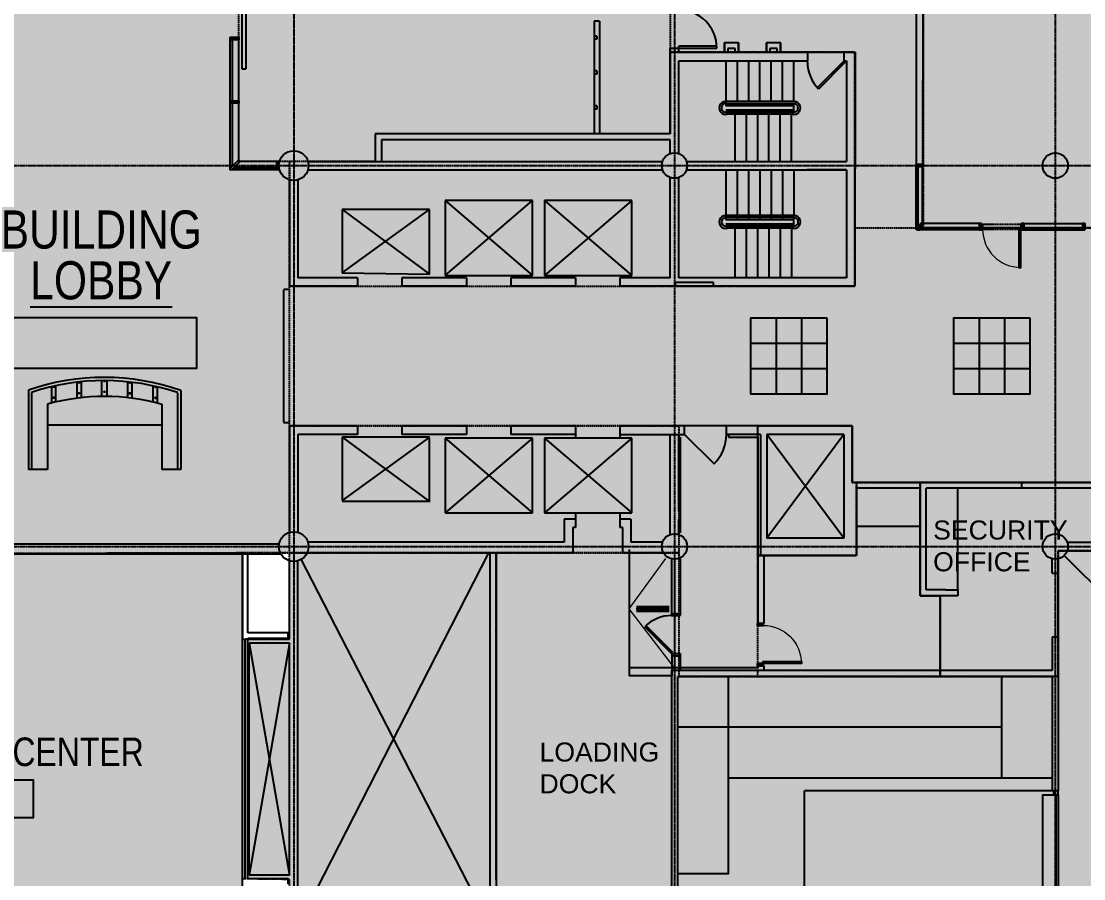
# Model space of a CAD drawing. Header units: inches. Extents: x 0 to 3574, y 0 to 3009.
# Drawn here: x 1993 to 2997, y 1061 to 1872 of the extents above; entities that cross this region are included whole.
import ezdxf
from ezdxf.enums import TextEntityAlignment as Align

# ---------------------------------------------------------------- set-up
doc = ezdxf.new("R2010")
doc.units = ezdxf.units.IN
doc.header["$MEASUREMENT"] = 0
for name, pattern in [('CENTER2', [1.125, 0.75, -0.125, 0.125, -0.125]), ('HIDDEN', [0.375, 0.25, -0.125]), ('HIDDEN2', [0.1875, 0.125, -0.0625])]:
    doc.linetypes.add(name, pattern=pattern)
for name, color, linetype in [('2 VERTICAL PENETRATION', 6, 'HIDDEN'), ('2 VERTICAL PENETRATION area', 253, 'HIDDEN'), ('3 SUITE TENANT area', 151, 'HIDDEN'), ('3 SUITE TENANT DARK', 4, 'HIDDEN'), ('3 SUITE TENANT DARK area', 150, 'HIDDEN'), ('4 COMMON BUILDING', 2, 'HIDDEN'), ('6 COMMON BLDG', 50, 'HIDDEN'), ('A-ANNO-DIMS', 9, 'Continuous'), ('A-Anno-Note', 110, 'Continuous'), ('A-Area-Spce-Iden', 110, 'Continuous'), ('A-Area-Spce-Sqft', 81, 'Continuous'), ('A-DOOR', 113, 'Continuous'), ('A-FLOR-CASE', 10, 'Continuous'), ('A-FLOR-EVTR', 141, 'Continuous'), ('A-Flor-Otln', 32, 'Continuous'), ('A-FLOR-OVHD', 33, 'HIDDEN2'), ('A-FLOR-STRS', 71, 'Continuous'), ('A-GLAZ', 113, 'Continuous'), ('A-GLAZ-SILL', 44, 'Continuous'), ('A-WALL', 130, 'Continuous'), ('A-Wall-Abov', 112, 'HIDDEN2'), ('AecObjExplode_Layout1_Vport_20B0A', 7, 'Continuous'), ('P-Flor-Fixt', 42, 'Continuous'), ('S-COLS', 122, 'Continuous'), ('S-Grid', 34, 'CENTER2')]:
    doc.layers.add(name, color=color, linetype=linetype)
doc.styles.add("96 (1 8    1'-0 )", font='WORKING.shx', dxfattribs={"width": 0.833333, "height": 9})
doc.styles.get("Standard").update_dxf_attribs({"font": 'arial.ttf'})
doc.dimstyles.new("96 (1 8    1'-0 )", dxfattribs={"dimtxt": 9, "dimasz": 9, "dimexe": 4.5, "dimexo": 4.5, "dimgap": 4.5, "dimtad": 1, "dimdec": 3, "dimzin": 15, "dimdsep": 46, "dimlunit": 4, "dimtxsty": "96 (1 8    1'-0 )", "dimblk": '_Oblique_0.5', "dimcen": 0.09, "dimclrd": 256, "dimclre": 256, "dimclrt": 256, "dimazin": 3, "dimtfac": 1, "dimtdec": 3, "dimtmove": 1, "dimatfit": 1, "dimldrblk": 'TerminatorOpen_0.5', "dimfxl": 1, "dimtzin": 15, "dimlwd": 0, "dimlwe": 0, "dimarcsym": 0})

# ---------------------------------------------------------------- blocks, each defined once
blk = doc.blocks.new('ADO102')
for p, q in [((0.451, 0.999), (0.451, 0)), ((0.5, 0), (0.5, 1)), ((0.5, 0), (0.451, 0))]:
    blk.add_line(p, q)
blk.add_arc((0.5, 0), 1, 90, 180)
at = {"width": 0.75, "flags": 9}
blk.add_attdef('DETAIL', (0.696, 0.776), '', height=0.0938, rotation=270, dxfattribs=at)
blk = doc.blocks.new('FLOR-ROOM-TAG')
at = {"layer": 'A-Area-Spce-Iden'}
blk.add_lwpolyline([(-0.2344, -0.0918), (0.2344, -0.0918), (0.2344, -0.2168), (-0.2344, -0.2168)], close=True, dxfattribs=at)
at = {"width": 0.8}
for tag, p in [('AARMLBL1', (0, 0.125)), ('AARMLBL2', (0, 0))]:
    blk.add_attdef(tag, text='', height=0.0938, dxfattribs=at).set_placement(p, align=Align.MIDDLE_CENTER)
at = {"layer": 'A-Area-Spce-Iden', "width": 0.8}
blk.add_attdef('AARMNUM', text='', height=0.0938, dxfattribs=at).set_placement((0, -0.1543), align=Align.MIDDLE_CENTER)
at = {"layer": 'A-Area-Spce-Sqft', "width": 0.8}
blk.add_attdef('AARMAREA', text='', height=0.0938, dxfattribs=at).set_placement((0, -0.3086), align=Align.MIDDLE_CENTER)
blk = doc.blocks.new('*U26')
at = {"layer": 'A-DOOR', "extrusion": (0, 0, -1), "flags": 128}
for points in [[(-7.3, -31.3), (-3, -31.3), (-3, -27.3), (-7.3, -27.3)], [(-5.3, -31.3), (-5.3, -138.5), (-7.3, -138.5), (-7.3, -31.3)], [(-7.3, -142.5), (-3, -142.5), (-3, -138.5), (-7.3, -138.5)]]:
    blk.add_lwpolyline(points, close=True, dxfattribs=at)
blk.add_lwpolyline([(-5.3, -31.3), (7.2, -31.3), (7.2, -138.5), (-5.3, -138.5)], dxfattribs=at)
blk = doc.blocks.new('*U53')
at = {"layer": 'A-DOOR', "extrusion": (0, 0, -1), "flags": 128}
for points in [[(-7.3, -31.3), (-3, -31.3), (-3, -27.3), (-7.3, -27.3)], [(-5.3, -31.3), (-5.3, -138.5), (-7.3, -138.5), (-7.3, -31.3)], [(-7.3, -142.5), (-3, -142.5), (-3, -138.5), (-7.3, -138.5)]]:
    blk.add_lwpolyline(points, close=True, dxfattribs=at)
blk.add_lwpolyline([(-5.3, -31.3), (7.2, -31.3), (7.2, -138.5), (-5.3, -138.5)], dxfattribs=at)
blk = doc.blocks.new('*U28')
at = {"layer": 'A-DOOR', "extrusion": (0, 0, -1), "flags": 128}
blk.add_lwpolyline([(18, 18), (16.2, 18), (16.2, -18), (18, -18)], close=True, dxfattribs=at)
at = {"layer": 'A-DOOR', "lineweight": 0, "extrusion": (0, 0, -1)}
blk.add_arc((18, 18), 36, 180, 270, dxfattribs=at)
blk = doc.blocks.new('DR1')
at = {"layer": 'A-GLAZ', "lineweight": 30, "extrusion": (0, 0, -1), "flags": 128}
for points in [[(-2, 5.6), (0, 5.6), (0, 0), (-2, 0)], [(-40, 5.6), (-38, 5.6), (-38, 0), (-40, 0)]]:
    blk.add_lwpolyline(points, close=True, dxfattribs=at)
at = {"layer": 'A-DOOR'}
blk.add_blockref('*U28', (20, -18), dxfattribs=at)
blk = doc.blocks.new('_Oblique_0.5')
at = {"lineweight": -2}
for p, q in [((0, 0), (-1, 0)), ((0.5, 0.25), (-0.5, -0.25))]:
    blk.add_line(p, q, dxfattribs=at)
blk = doc.blocks.new('TerminatorOpen_0.5')
at = {"lineweight": -2}
for q in [(-1, 0.25), (-1, 0), (-1, -0.25)]:
    blk.add_line((0, 0), q, dxfattribs=at)
blk = doc.blocks.new('AecObjExplode_Layout1_Vport_20B0A')
at = {"layer": 'A-WALL', "color": 130, "linetype": 'Continuous', "lineweight": -3}
for p, q in [((2114.8, 747.6), (2114.8, 1097.2)), ((2119.8, 1097.2), (2114.8, 1097.2)), ((2119.8, 1022.3), (2119.8, 1097.2)), ((2157.9, 1022.3), (2119.8, 1022.3)), ((2119.8, 790.1), (2119.8, 1017.3)), ((2119.8, 1017.3), (2157.9, 1017.3)), ((2157.9, 1017.3), (2157.9, 1022.3)), ((2157.9, 790.1), (2119.8, 790.1)), ((2157.9, 785.1), (2157.9, 790.1))]:
    blk.add_line(p, q, dxfattribs=at)

msp = doc.modelspace()

# ---------------------------------------------------------------- hatches: boundary and pattern name
at = {"layer": '2 VERTICAL PENETRATION area', "transparency": 33554495}
h = msp.add_hatch(color=256, dxfattribs=at)
h.dxf.hatch_style = 1
h.paths.add_polyline_path([(2441.6, 1369.2), (2441.6, 1010.9), (2246.3, 1010.9), (2246.3, 1060.6), (2201.8, 1061.2), (2201.8, 1287.8), (2246.3, 1287.8), (2246.3, 1369.2)])
h.paths.add_polyline_path([(2253.1, 723.2), (2441.6, 723.2), (2441.6, 650.6), (2246.3, 650.6), (2246.3, 722), (2176.3, 722), (2176.3, 841.7), (2254.3, 841.7)])
h.paths.add_polyline_path([(2614.3, 1489.2), (2614.3, 1369.2), (2561.1, 1369.2), (2246.3, 1369.2), (2246.3, 1489.2)])
h.paths.add_polyline_path([(2780.8, 1842.3), (2700.4, 1842.3), (2606.3, 1842.3), (2606.3, 1765.2), (2327.3, 1765.2), (2327.3, 1739.2), (2246.3, 1739.2), (2246.3, 1621.2), (2780.8, 1621.2)])
h.paths.add_polyline_path([(2778.3, 1489.2), (2778.3, 1435.8), (2782.5, 1435.8), (2782.5, 1366.6), (2689.2, 1366.6), (2689.2, 1489.2)])
h.paths.add_polyline_path([(3249.7, 1435.6), (3249.7, 1435.8), (3133, 1435.8), (3133, 1371.2), (3369.3, 1371.2), (3369.3, 1435.8)])
h.paths.add_polyline_path([(3309.3, 1674.5), (3210.2, 1674.5), (3134.5, 1674.6), (3134.5, 1739.2), (3369.3, 1739.2), (3369.3, 1674.5)])
h.paths.add_polyline_path([(2974.9, 651), (2974.9, 761.8), (2670.3, 761.8), (2670.3, 723.2), (2653.8, 723.2), (2653.8, 650.6)])
h.paths.add_polyline_path([(2156.9, 298.2), (2130.2, 262.3), (1527.3, 262.3), (1527.3, 298.2)])
h.paths.add_polyline_path([(408.8, 836.8), (519.3, 836.8), (519.3, 788.4), (693.4, 788.4), (694.4, 646.8), (408.8, 646.8)])
h.paths.add_polyline_path([(519.3, 932.7), (519.3, 937.7), (694.4, 937.7), (694.4, 1020.8), (502.2, 1020.8), (501.7, 932.7)])
h.paths.add_polyline_path([(1950.8, 2658.2), (1950.8, 2694.7), (1951.1, 2798.2), (1951.1, 2830.6), (1951.1, 2856.4), (1885.9, 2856.4), (1885.9, 2627.2), (1950.8, 2627.2)])
h.paths.add_polyline_path([(2189.8, 2694.7), (2189.8, 2627.2), (2255.5, 2627.2), (2255.5, 2854.2), (2188.8, 2854.2), (2188.8, 2694.7)])
h.paths.add_polyline_path([(1689.5, 2379.7), (1689.5, 2199.3), (1772, 2199.3), (1772, 2090.2), (1525.9, 2090.2), (1525.9, 2379.7)])
at = {"layer": '3 SUITE TENANT area', "transparency": 33554495}
h = msp.add_hatch(color=256, dxfattribs=at)
h.dxf.hatch_style = 1
h.paths.add_polyline_path([(2509.3, 2275.6), (2509.3, 1911.6), (2606.3, 1911.6), (2606.3, 1765.2), (2327.3, 1765.2), (2327.3, 1739.2), (2198.3, 1739.2), (2198.3, 2275.6)])
h = msp.add_hatch(color=256, dxfattribs=at)
h.dxf.hatch_style = 1
h.paths.add_polyline_path([(3369.3, 2275.6), (3369.3, 1739.2), (3134.5, 1739.2), (3134.5, 1676.3), (2845.7, 1676.3), (2845.7, 2207.9), (2853.2, 2207.9), (2853.2, 2275.6)])
at = {"layer": '3 SUITE TENANT DARK area', "transparency": 33554495}
h = msp.add_hatch(color=256, dxfattribs=at)
h.dxf.hatch_style = 1
h.paths.add_polyline_path([(1508.4, 1372.1), (1508.4, 1296.4), (1528.2, 1296.4), (1528.2, 773.5), (1652.9, 773.5), (1652.9, 735.2), (2112.5, 735.2), (2112.6, 778.8), (2176.3, 778.7), (2176.1, 1018.7), (2201.8, 1018.8), (2201.8, 1369.1), (1889.4, 1368.3), (1889.3, 1371.9), (1508.4, 1372.1)])
at = {"layer": '6 COMMON BLDG', "transparency": 33554495}
h = msp.add_hatch(color=256, dxfattribs=at)
h.dxf.hatch_style = 1
h.paths.add_polyline_path([(408.2, 1719.6), (408.2, 1387.4), (422.1, 1373.8), (462.1, 1373.8), (462.3, 1371.4), (1889.3, 1371.9), (1889.3, 1739.2), (1543.5, 1739.2), (1543.8, 1737.4), (1516.3, 1737.3), (422.7, 1734.6), (408.2, 1720.3)])
h.paths.add_polyline_path([(2189.8, 2694.7), (1950.8, 2694.7), (1950.8, 2627.2), (1942.3, 2627.2), (1942.3, 1739.2), (1889.4, 1739.2), (1889.4, 1368.3), (2246.3, 1369.2), (2246.3, 1739.2), (2198.3, 1739.2), (2198.3, 2627.2), (2189.8, 2627.2)])
h.paths.add_polyline_path([(3133, 1435.8), (3133, 1371.2), (2972.9, 1371.2), (2972.9, 1252.4), (2861.3, 1252.4), (2861.3, 1328.6), (2842.5, 1328.6), (2842.5, 1435.8)])
h.paths.add_polyline_path([(3210.2, 1674.5), (3210.2, 1435.8), (2778.3, 1435.8), (2778.3, 1489.2), (2246.3, 1489.2), (2246.3, 1621.2), (2780.8, 1621.2), (2780.8, 1676.3), (3134.5, 1676.3), (3134.5, 1674.6)])
h.paths.add_polyline_path([(3369.3, 1371.2), (3369.3, 1007.7), (3366.4, 1007.7), (3366.4, 721.2), (3328.9, 721.2), (3328.9, 654.4), (2974.9, 654.4), (2974.9, 761.8), (2670.3, 761.8), (2670.3, 723.2), (2653.8, 723.2), (2653.8, 650.6), (2441.6, 650.6), (2441.6, 1010.9), (2441.6, 1018.9), (2441.6, 1060.6), (2441.6, 1194), (2441.6, 1295.8), (2441.6, 1369.2), (2614.3, 1369.2), (2614.3, 1252.4), (2972.9, 1252.4), (2972.9, 1371.2)])
h.paths.add_polyline_path([(2614.3, 1489.2), (2614.3, 1252.4), (2689.2, 1252.4), (2689.2, 1489.2)])
h = msp.add_hatch(color=256, dxfattribs=at)
h.dxf.hatch_style = 1
h.paths.add_polyline_path([(2606.3, 1941.6), (2606.3, 1842.3), (2780.8, 1842.3), (2780.8, 1676.3), (2844.8, 1676.3), (2845.6, 1941.6)])
h = msp.add_hatch(color=256, dxfattribs=at)
h.dxf.hatch_style = 1
h.paths.add_polyline_path([(2842.5, 1435.8), (2842.5, 1328.6), (2861.3, 1328.6), (2861.3, 1252.4), (2689.2, 1252.4), (2689.2, 1366.6), (2782.5, 1366.6), (2782.5, 1435.8)])

# ---------------------------------------------------------------- linework, layer by layer
at = {"layer": '2 VERTICAL PENETRATION'}
for points in [[(2780.8, 1842.3), (2700.4, 1842.3), (2606.3, 1842.3), (2606.3, 1765.2), (2327.3, 1765.2), (2327.3, 1739.2), (2246.3, 1739.2), (2246.3, 1621.2), (2780.8, 1621.2)], [(2614.3, 1489.2), (2614.3, 1369.2), (2561.1, 1369.2), (2246.3, 1369.2), (2246.3, 1489.2)], [(2778.3, 1489.2), (2778.3, 1435.8), (2782.5, 1435.8), (2782.5, 1366.6), (2689.2, 1366.6), (2689.2, 1489.2)], [(2441.6, 1369.2), (2441.6, 1010.9), (2246.3, 1010.9), (2246.3, 1060.6), (2201.8, 1061.2), (2201.8, 1287.8), (2246.3, 1287.8), (2246.3, 1369.2)]]:
    msp.add_lwpolyline(points, close=True, dxfattribs=at)
at = {"layer": '3 SUITE TENANT DARK'}
for points in [[(2509.3, 2275.6), (2509.3, 1911.6), (2606.3, 1911.6), (2606.3, 1765.2), (2327.3, 1765.2), (2327.3, 1739.2), (2198.3, 1739.2), (2198.3, 2275.6)], [(3369.3, 2275.6), (3369.3, 1739.2), (3134.5, 1739.2), (3134.5, 1676.3), (2845.7, 1676.3), (2845.7, 2207.9), (2853.2, 2207.9), (2853.2, 2275.6)], [(1508.4, 1372.1), (1508.4, 1296.4), (1528.2, 1296.4), (1528.2, 773.5), (1652.9, 773.5), (1652.9, 735.2), (2112.5, 735.2), (2112.6, 778.8), (2176.3, 778.7), (2176.1, 1018.7), (2201.8, 1018.8), (2201.8, 1369.1), (1889.4, 1368.3), (1889.3, 1371.9), (1508.4, 1372.1)], [(2201.8, 1287.8), (2246.3, 1287.8), (2246.3, 1369.2), (2201.8, 1369.1), (2201.8, 1287.8)]]:
    msp.add_lwpolyline(points, close=True, dxfattribs=at)
at = {"layer": '4 COMMON BUILDING'}
for points in [[(2189.8, 2694.7), (1950.8, 2694.7), (1950.8, 2627.2), (1942.3, 2627.2), (1942.3, 1739.2), (1889.4, 1739.2), (1889.4, 1368.3), (2246.3, 1369.2), (2246.3, 1739.2), (2198.3, 1739.2), (2198.3, 2627.2), (2198.3, 2627.2), (2189.8, 2627.2)], [(2606.3, 1941.6), (2606.3, 1842.3), (2780.8, 1842.3), (2780.8, 1676.3), (2844.8, 1676.3), (2845.6, 1941.6), (2606.3, 1941.6)], [(3210.2, 1674.5), (3210.2, 1435.8), (2778.3, 1435.8), (2778.3, 1489.2), (2246.3, 1489.2), (2246.3, 1621.2), (2780.8, 1621.2), (2780.8, 1676.3), (3134.5, 1676.3), (3134.5, 1674.6)], [(2614.3, 1489.2), (2614.3, 1252.4), (2689.2, 1252.4), (2689.2, 1489.2)], [(2842.5, 1435.8), (2842.5, 1328.6), (2861.3, 1328.6), (2861.3, 1252.4), (2689.2, 1252.4), (2689.2, 1366.6), (2782.5, 1366.6), (2782.5, 1435.8)], [(3133, 1435.8), (3133, 1371.2), (2972.9, 1371.2), (2972.9, 1252.4), (2861.3, 1252.4), (2861.3, 1328.6), (2842.5, 1328.6), (2842.5, 1435.8)]]:
    msp.add_lwpolyline(points, close=True, dxfattribs=at)
msp.add_lwpolyline([(2441.6, 1060.6), (2441.6, 1194), (2441.6, 1194), (2441.6, 1295.8), (2441.6, 1369.2), (2614.3, 1369.2), (2614.3, 1252.4), (2972.9, 1252.4), (2972.9, 1371.2), (3369.3, 1371.2), (3369.3, 1007.7)], dxfattribs=at)
at = {"layer": 'A-Area-Spce-Sqft'}
msp.add_lwpolyline([(2972.6, 1350), (2972.6, 1290)], dxfattribs=at)
at = {"layer": 'A-DOOR'}
for p, q in [((2201.1, 1886.1), (2201.1, 1826.7)), ((2205.1, 1886.1), (2205.1, 1826.7)), ((2770.8, 1834.3), (2745.3, 1808.8)), ((2770.8, 1834.3), (2745.3, 1808.8)), ((2746.6, 1807.6), (2772, 1833.1)), ((2746.6, 1807.6), (2772, 1833.1)), ((2201.1, 1826.7), (2205.1, 1826.7)), ((2619.8, 1481.2), (2647.7, 1453.2)), ((2582.1, 1299.4), (2607.6, 1274)), ((2608.8, 1275.2), (2583.3, 1300.7)), ((2607.6, 1274), (2608.8, 1275.2))]:
    msp.add_line(p, q, dxfattribs=at)
at = {"layer": 'A-DOOR', "flags": 128}
msp.add_lwpolyline([(2937.6, 1675), (2935.8, 1675), (2935.8, 1639), (2937.6, 1639)], close=True, dxfattribs=at)
at = {"layer": 'A-DOOR'}
for centre, radius, start, end in [((2772, 1833.1), 36, 180, 225), ((2772, 1833.1), 36, 180, 225), ((2619.8, 1481.2), 39.5, 315, 0), ((2607.6, 1274), 36, 90, 135)]:
    msp.add_arc(centre, radius, start, end, dxfattribs=at)
at = {"layer": 'A-DOOR', "lineweight": 0}
msp.add_arc((2937.6, 1675), 36, 180, 270, dxfattribs=at)
at = {"layer": 'A-FLOR-CASE'}
for p, q in [((2025.5, 1511.8), (2025.5, 1527.2)), ((2045.5, 1515.4), (2045.5, 1530.5)), ((2049.5, 1515.8), (2049.5, 1530.9)), ((2069, 1517), (2069, 1532)), ((2074, 1517), (2074, 1532)), ((2093.5, 1515.7), (2093.5, 1530.8)), ((2097.5, 1515.3), (2097.5, 1530.1)), ((2117.5, 1511.6), (2117.5, 1527)), ((1999.5, 1523.1), (1999.5, 1448)), ((2002.5, 1520.9), (2002.5, 1448)), ((2021.5, 1510.8), (2021.5, 1526.3)), ((2121.5, 1510.6), (2121.5, 1526)), ((2140.5, 1520.6), (2140.5, 1448)), ((2143.5, 1522.8), (2143.5, 1448)), ((2017.5, 1509.8), (2017.5, 1448)), ((2125.5, 1509.6), (2125.5, 1448)), ((2125.5, 1490), (2017.5, 1490)), ((2017.5, 1448), (1999.5, 1448)), ((2143.5, 1448), (2125.5, 1448)), ((2842.5, 1394.2), (2782.5, 1394.2))]:
    msp.add_line(p, q, dxfattribs=at)
at = {"layer": 'A-FLOR-CASE', "flags": 128}
msp.add_lwpolyline([(2866.9, 1334.2), (2878.1, 1334.2), (2878.1, 1430.2)], dxfattribs=at)
at = {"layer": 'A-FLOR-CASE'}
for centre in [(2047.5, 1530.2), (2071.5, 1531.5), (2095.5, 1530.1), (2023.5, 1526.3), (2047.5, 1520.1), (2071.5, 1521.5), (2095.5, 1520), (2119.5, 1526), (2023.5, 1515.9), (2119.5, 1515.7)]:
    msp.add_circle(centre, 0.499, dxfattribs=at)
for radius, start, end in [(220.7, 70.8476, 108.9251), (217.7, 71.4082, 108.3622), (202.7, 74.4297, 105.3276)]:
    msp.add_arc((2071.1, 1314.3), radius, start, end, dxfattribs=at)
at = {"layer": 'A-FLOR-EVTR'}
for p, q in [((2476.1, 1702.1), (2393.6, 1702.1)), ((2393.6, 1702.1), (2476.1, 1631.3)), ((2393.6, 1631.2), (2476.1, 1702.1)), ((2393.6, 1702.1), (2393.6, 1631.2)), ((2476.1, 1631.3), (2476.1, 1702.1)), ((2569.9, 1702.1), (2487.4, 1702.1)), ((2487.4, 1702.1), (2569.9, 1631.3)), ((2569.9, 1702.1), (2487.4, 1631.2)), ((2487.4, 1702.1), (2487.4, 1631.2)), ((2569.9, 1631.3), (2569.9, 1702.1)), ((2378.6, 1693.6), (2296.1, 1693.6)), ((2296.1, 1693.6), (2378.6, 1632.7)), ((2296.1, 1633.8), (2378.6, 1693.6)), ((2296.1, 1693.6), (2296.1, 1633.8)), ((2378.6, 1632.7), (2378.6, 1693.6)), ((2296.1, 1633.8), (2378.6, 1632.7)), ((2393.6, 1631.2), (2476.1, 1631.3)), ((2487.4, 1631.2), (2569.9, 1631.3)), ((2378.6, 1478.5), (2296.1, 1478.5)), ((2378.6, 1478.5), (2296.1, 1418.7)), ((2296.1, 1478.5), (2378.6, 1417.6)), ((2296.1, 1478.5), (2296.1, 1418.7)), ((2378.6, 1417.1), (2378.6, 1477.9)), ((2393.6, 1477.7), (2393.6, 1406.9)), ((2476.1, 1477.7), (2393.6, 1406.9)), ((2393.6, 1477.7), (2476.1, 1407)), ((2476.1, 1477.7), (2393.6, 1477.7)), ((2476.1, 1407), (2476.1, 1477.7)), ((2487.4, 1477.7), (2487.4, 1406.9)), ((2569.9, 1477.7), (2487.4, 1406.9)), ((2487.4, 1477.7), (2569.9, 1407)), ((2569.9, 1477.7), (2487.4, 1477.7)), ((2569.9, 1407), (2569.9, 1477.7)), ((2378.6, 1417.6), (2296.1, 1417.6)), ((2393.6, 1406.9), (2476.1, 1407)), ((2487.4, 1406.9), (2569.9, 1407))]:
    msp.add_line(p, q, dxfattribs=at)
at = {"layer": 'A-Flor-Otln'}
for p, q in [((2706.3, 1591.2), (2706.3, 1519.2)), ((2730.3, 1591.2), (2730.3, 1519.2)), ((2898.3, 1591.2), (2898.3, 1519.2)), ((2922.3, 1591.2), (2922.3, 1519.2)), ((2754.3, 1567.2), (2682.3, 1567.2)), ((2946.3, 1567.2), (2874.3, 1567.2)), ((2754.3, 1543.2), (2682.3, 1543.2)), ((2946.3, 1543.2), (2874.3, 1543.2)), ((2567.5, 1372.4), (2567.5, 1260.6)), ((3148.2, 1197.3), (2978.8, 1366.7)), ((2610.3, 1361.2), (2610.3, 1260.6))]:
    msp.add_line(p, q, dxfattribs=at)
at = {"layer": 'A-Flor-Otln', "lineweight": 0}
for p, q in [((2567.5, 1316.2), (2602.1, 1363.9)), ((2610.3, 1260.6), (2567.5, 1316.2))]:
    msp.add_line(p, q, dxfattribs=at)
at = {"layer": 'A-Flor-Otln', "flags": 128}
for points in [[(2754.3, 1591.2), (2754.3, 1519.2), (2682.3, 1519.2), (2682.3, 1591.2)], [(2946.3, 1591.2), (2946.3, 1519.2), (2874.3, 1519.2), (2874.3, 1591.2)]]:
    msp.add_lwpolyline(points, close=True, dxfattribs=at)
at = {"layer": 'A-FLOR-OVHD', "flags": 128}
msp.add_lwpolyline([(2245.2, 1618.1), (2240.7, 1618.1), (2240.7, 1492.3), (2245.2, 1492.3)], dxfattribs=at)
at = {"layer": 'A-FLOR-STRS'}
for p, q in [((2658.7, 1834.3), (2658.7, 1791.7)), ((2669.4, 1834.3), (2669.4, 1795.7)), ((2680.1, 1834.3), (2680.1, 1795.7)), ((2690.8, 1834.3), (2690.8, 1795.7)), ((2701.5, 1834.3), (2701.5, 1795.7)), ((2712.2, 1834.3), (2712.2, 1795.7)), ((2722.9, 1834.3), (2722.9, 1795.7)), ((2723.1, 1795.7), (2658.7, 1795.7)), ((2723.1, 1793.7), (2658.7, 1793.7)), ((2723.1, 1791.7), (2658.7, 1791.7)), ((2669.4, 1793.7), (2669.4, 1791.7)), ((2680.1, 1793.7), (2680.1, 1791.7)), ((2690.8, 1793.7), (2690.8, 1791.7)), ((2701.5, 1793.7), (2701.5, 1791.7)), ((2712.2, 1793.7), (2712.2, 1791.7)), ((2723.1, 1785.7), (2723.1, 1793.7)), ((2723.1, 1787.7), (2658.7, 1787.7)), ((2723.1, 1785.7), (2658.7, 1785.7)), ((2723.1, 1783.7), (2658.7, 1783.7)), ((2667.2, 1787.7), (2667.2, 1785.7)), ((2667.2, 1783.7), (2667.2, 1739.2)), ((2677.9, 1787.7), (2677.9, 1785.7)), ((2677.9, 1783.7), (2677.9, 1739.2)), ((2688.6, 1787.7), (2688.6, 1785.7)), ((2688.6, 1783.7), (2688.6, 1739.2)), ((2699.3, 1787.7), (2699.3, 1785.7)), ((2699.3, 1783.7), (2699.3, 1739.2)), ((2710, 1787.7), (2710, 1785.7)), ((2710, 1783.7), (2710, 1739.2)), ((2720.7, 1787.7), (2720.7, 1785.7)), ((2720.7, 1783.7), (2720.7, 1739.2)), ((2658.8, 1731.2), (2658.8, 1684)), ((2669.5, 1731.2), (2669.5, 1688)), ((2680.2, 1731.2), (2680.2, 1688)), ((2690.9, 1731.2), (2690.9, 1688)), ((2701.6, 1731.2), (2701.6, 1688)), ((2712.3, 1731.2), (2712.3, 1688)), ((2723, 1731.2), (2723, 1688)), ((2723.2, 1688), (2658.8, 1688)), ((2723.2, 1686), (2658.8, 1686)), ((2723.2, 1684), (2658.8, 1684)), ((2723.2, 1680), (2658.8, 1680)), ((2723.2, 1678), (2658.8, 1678)), ((2667.3, 1680), (2667.3, 1678)), ((2669.5, 1686), (2669.5, 1684)), ((2678, 1680), (2678, 1678)), ((2680.2, 1686), (2680.2, 1684)), ((2688.7, 1680), (2688.7, 1678)), ((2690.9, 1686), (2690.9, 1684)), ((2699.4, 1680), (2699.4, 1678)), ((2701.6, 1686), (2701.6, 1684)), ((2710.1, 1680), (2710.1, 1678)), ((2712.3, 1686), (2712.3, 1684)), ((2720.8, 1680), (2720.8, 1678)), ((2723.2, 1678), (2723.2, 1686)), ((2723.2, 1676), (2658.8, 1676)), ((2667.3, 1676), (2667.3, 1629.2)), ((2678, 1676), (2678, 1629.2)), ((2688.7, 1676), (2688.7, 1629.2)), ((2699.4, 1676), (2699.4, 1629.2)), ((2710.1, 1676), (2710.1, 1629.2)), ((2720.8, 1676), (2720.8, 1629.2)), ((2919.3, 1252.4), (2919.3, 1156.4)), ((2660.9, 1204.4), (2613.3, 1204.4)), ((2919.3, 1204.4), (2660.9, 1204.4)), ((2967.3, 1156.4), (2661.3, 1156.4)), ((2733.3, 1018.2), (2733.3, 1144.4)), ((2967.3, 1144.4), (2733.3, 1144.4))]:
    msp.add_line(p, q, dxfattribs=at)
at = {"layer": 'A-FLOR-STRS', "flags": 128}
msp.add_lwpolyline([(2613.3, 1066.2), (2661.3, 1066.2), (2661.3, 1252.4)], dxfattribs=at)
at = {"layer": 'A-FLOR-STRS'}
for centre, radius, start, end in [((2658.7, 1789.7), 6.18, 76.0519, 283.9481), ((2658.7, 1789.7), 4.09, 78.0299, 281.9701), ((2723.1, 1789.7), 6.18, 256.0519, 103.9481), ((2723.1, 1789.7), 4.09, 258.0299, 101.9701), ((2658.8, 1682), 6.18, 76.0519, 283.9481), ((2723.2, 1682), 6.18, 256.0519, 103.9481), ((2658.8, 1682), 4.09, 78.0299, 281.9701), ((2723.2, 1682), 4.09, 258.0299, 101.9701)]:
    msp.add_arc(centre, radius, start, end, dxfattribs=at)
at = {"layer": 'A-GLAZ'}
for p, q in [((2198.3, 1856.2), (2190.3, 1856.2)), ((2190.3, 1731.2), (2190.3, 1856.1)), ((2198.3, 1854.2), (2190.3, 1854.2)), ((2192.3, 1796.2), (2192.3, 1856.1)), ((2198.3, 1739.2), (2198.3, 1856.1)), ((2198.3, 1796.2), (2190.3, 1796.2)), ((2198.3, 1794.2), (2190.3, 1794.2)), ((2192.3, 1734.6), (2192.3, 1794.2)), ((2190.3, 1732.6), (2198.3, 1740.6)), ((2191.7, 1731.2), (2199.7, 1739.2)), ((2236.3, 1739.2), (2198.3, 1739.2)), ((2234.3, 1731.2), (2234.3, 1739.2)), ((2236.3, 1731.2), (2236.3, 1739.2)), ((2236.3, 1731.2), (2190.3, 1731.2)), ((2234.3, 1733.2), (2193.7, 1733.2)), ((2236.4, 1736.2), (2236.3, 1736.2)), ((2236.4, 1734.2), (2236.3, 1734.2)), ((2839.6, 1675.3), (2839.6, 1734.2)), ((2840.6, 1676.3), (2840.6, 1734.2)), ((2898.6, 1675.3), (2839.6, 1675.3)), ((2898.6, 1676.3), (2840.6, 1676.3)), ((2940.6, 1676.3), (2996.2, 1676.3)), ((2940.6, 1675.3), (2996.2, 1675.3))]:
    msp.add_line(p, q, dxfattribs=at)
for points in [[(2198.3, 1854.2), (2190.3, 1854.2), (2190.3, 1856.2), (2198.3, 1856.2)], [(2198.3, 1794.2), (2190.3, 1794.2), (2190.3, 1796.2), (2198.3, 1796.2)], [(2191.7, 1731.2), (2190.3, 1731.2), (2190.3, 1732.6), (2198.3, 1740.6), (2198.3, 1739.2), (2199.7, 1739.2)]]:
    msp.add_lwpolyline(points, close=True, dxfattribs=at)
at = {"layer": 'A-GLAZ', "lineweight": 30, "flags": 128}
for points in [[(2838.8, 1734.2), (2844.8, 1734.2), (2844.8, 1736.2), (2838.8, 1736.2)], [(2844.8, 1681.8), (2840.6, 1677.8), (2840.6, 1677.3), (2839.6, 1677.3), (2839.6, 1678.2), (2838.8, 1678.2), (2838.8, 1676.2), (2839.6, 1676.2), (2839.6, 1677), (2840.6, 1677), (2840.6, 1676.3), (2841.2, 1676.3), (2841.2, 1675.3), (2840.3, 1675.3), (2840.3, 1674.5), (2842.3, 1674.5), (2842.3, 1675.3), (2841.4, 1675.3), (2841.4, 1676.3), (2841.9, 1676.3), (2846.4, 1680.5), (2844.8, 1680.5)], [(2900.6, 1680.5), (2898.6, 1680.5), (2898.6, 1674.5), (2900.6, 1674.5)], [(2940.6, 1680.5), (2938.6, 1680.5), (2938.6, 1674.5), (2940.6, 1674.5)], [(2998.2, 1674.5), (2998.2, 1680.5), (2996.2, 1680.5), (2996.2, 1674.5)]]:
    msp.add_lwpolyline(points, close=True, dxfattribs=at)
at = {"layer": 'A-GLAZ-SILL'}
for p, q in [((2838.8, 1674.5), (2838.8, 1734.2)), ((2844.8, 1680.5), (2844.8, 1734.8)), ((2899.6, 1680.5), (2844.8, 1680.5)), ((2900.6, 1680), (2901.6, 1680)), ((2901.6, 1680), (2901.6, 1675)), ((2937.6, 1680), (2937.6, 1675)), ((2938.6, 1680), (2937.6, 1680)), ((2940.6, 1680.5), (2996.2, 1680.5)), ((2898.6, 1674.5), (2838.8, 1674.5)), ((2900.6, 1675), (2901.6, 1675)), ((2938.6, 1675), (2937.6, 1675)), ((2940.6, 1674.5), (2996.2, 1674.5))]:
    msp.add_line(p, q, dxfattribs=at)
at = {"layer": 'A-WALL'}
for p, q in [((2838.8, 1919.1), (2838.8, 1736.2)), ((2845.1, 1923.8), (2845.1, 1736.2)), ((2539.3, 1871.6), (2534.3, 1871.6)), ((2534.3, 1871.6), (2534.3, 1765.2)), ((2539.3, 1871.6), (2539.3, 1765.2)), ((2536.8, 1857.6), (2534.3, 1857.6)), ((2536.8, 1854.6), (2534.3, 1854.6)), ((2536.8, 1857.6), (2536.8, 1854.6)), ((2606.3, 1765.2), (2606.3, 1846.3)), ((2606.3, 1846.3), (2614.3, 1846.3)), ((2614.3, 1842.3), (2614.3, 1846.3)), ((2614.3, 1842.3), (2682.5, 1842.3)), ((2686.5, 1842.3), (2732.3, 1842.3)), ((2736.3, 1842.3), (2732.3, 1842.3)), ((2736.3, 1842.3), (2736.4, 1842.3)), ((2736.4, 1834.3), (2736.4, 1842.3)), ((2770.8, 1834.3), (2770.8, 1842.3)), ((2770.8, 1842.3), (2781, 1842.3)), ((2781, 1842.3), (2780.8, 1621.2)), ((2614.3, 1834.3), (2736.4, 1834.3)), ((2614.3, 1746.5), (2614.3, 1834.3)), ((2772, 1833.1), (2770.8, 1834.3)), ((2770.8, 1834.3), (2772.8, 1834.3)), ((2772.8, 1834.3), (2772.8, 1739.2)), ((2536.8, 1824.6), (2534.3, 1824.6)), ((2536.8, 1821.6), (2534.3, 1821.6)), ((2536.8, 1824.6), (2536.8, 1821.6)), ((2536.8, 1791.6), (2534.3, 1791.6)), ((2536.8, 1788.6), (2534.3, 1788.6)), ((2536.8, 1791.6), (2536.8, 1788.6)), ((2606.3, 1765.2), (2327.3, 1765.2)), ((2606.3, 1759.5), (2333.3, 1759.5)), ((2606.3, 1746.5), (2606.3, 1759.5)), ((2263.7, 1739.2), (2599, 1739.2)), ((2621.6, 1739.2), (2772.8, 1739.2)), ((2263.7, 1731.2), (2599, 1731.2)), ((2621.6, 1731.2), (2772.8, 1731.2)), ((2772.5, 1731.2), (2735.5, 1731.2)), ((2772.8, 1731.2), (2772.8, 1629.2)), ((2845.1, 1736.2), (2838.8, 1736.2)), ((2246.3, 1721.8), (2246.3, 1621.2)), ((2254.3, 1721.8), (2254.3, 1629.2)), ((2606.3, 1629.2), (2606.3, 1723.9)), ((2614.3, 1629.2), (2614.3, 1723.9)), ((2310.6, 1629.2), (2254.3, 1629.2)), ((2310.6, 1629.2), (2310.6, 1621.2)), ((2413.6, 1629.2), (2352.6, 1629.2)), ((2352.6, 1629.2), (2352.6, 1621.2)), ((2413.6, 1629.2), (2413.6, 1621.2)), ((2516.6, 1629.2), (2455.6, 1629.2)), ((2455.6, 1629.2), (2455.6, 1621.2)), ((2516.6, 1629.2), (2516.6, 1621.2)), ((2606.3, 1629.2), (2558.6, 1629.2)), ((2558.6, 1629.2), (2558.6, 1621.2)), ((2772.8, 1629.2), (2614.3, 1629.2)), ((2310.6, 1621.2), (2246.3, 1621.2)), ((2413.6, 1621.2), (2352.6, 1621.2)), ((2516.6, 1621.2), (2455.6, 1621.2)), ((2780.8, 1621.2), (2558.6, 1621.2)), ((2647.3, 1624.7), (2611.3, 1624.7)), ((2611.3, 1621.2), (2611.3, 1624.7)), ((2647.3, 1621.2), (2647.3, 1624.7)), ((2246.3, 1489.2), (2246.3, 1388.6)), ((2310.6, 1489.2), (2246.3, 1489.2)), ((2310.6, 1489.2), (2262.3, 1489.2)), ((2310.6, 1489.2), (2310.6, 1481.2)), ((2413.6, 1489.2), (2352.6, 1489.2)), ((2413.6, 1489.2), (2352.6, 1489.2)), ((2352.6, 1489.2), (2352.6, 1481.2)), ((2413.6, 1489.2), (2413.6, 1481.2)), ((2516.6, 1489.2), (2455.6, 1489.2)), ((2516.6, 1489.2), (2455.6, 1489.2)), ((2455.6, 1489.2), (2455.6, 1481.2)), ((2516.6, 1489.2), (2516.6, 1477.7)), ((2619.8, 1489.2), (2558.6, 1489.2)), ((2598.3, 1489.2), (2558.6, 1489.2)), ((2558.6, 1489.2), (2558.6, 1477.7)), ((2619.8, 1481.2), (2619.8, 1489.2)), ((2778.3, 1489.2), (2659.3, 1489.2)), ((2659.3, 1481.2), (2659.3, 1489.2)), ((2778.3, 1489.2), (2778.3, 1435.8)), ((2254.3, 1481.2), (2254.3, 1388.6)), ((2310.6, 1481.2), (2254.3, 1481.2)), ((2413.6, 1481.2), (2352.6, 1481.2)), ((2516.6, 1481.2), (2455.6, 1481.2)), ((2558.6, 1481.2), (2619.8, 1481.2)), ((2606.3, 1386.5), (2606.3, 1481.2)), ((2614.3, 1408.8), (2614.3, 1481.2)), ((2691.6, 1481.2), (2659.3, 1481.2)), ((2661.2, 1481.2), (2661.2, 1478.7)), ((2661.2, 1478.7), (2689.2, 1478.7)), ((2691.6, 1481.2), (2691.6, 1366.6)), ((2770.3, 1481.2), (2697.6, 1383)), ((2770.3, 1383), (2697.6, 1481.2)), ((2697.6, 1481.2), (2697.6, 1383)), ((2770.3, 1481.2), (2697.6, 1481.2)), ((2770.3, 1481.2), (2770.3, 1383)), ((2842.5, 1430.2), (2782.5, 1430.2)), ((2782.5, 1430.2), (2782.5, 1366.6)), ((2842.5, 1328.6), (2842.5, 1430.2)), ((3038.2, 1430.2), (2848.1, 1430.2)), ((2848.1, 1334.2), (2848.1, 1430.2)), ((3210.2, 1435.8), (2938.6, 1435.8)), ((2516.7, 1406.9), (2516.7, 1393.1)), ((2558.7, 1406.9), (2558.7, 1393.1)), ((2516.7, 1401.1), (2506.1, 1401.1)), ((2506.1, 1401.1), (2506.1, 1379.2)), ((2569.1, 1401.1), (2558.7, 1401.1)), ((2569.1, 1401.1), (2569.1, 1379.2)), ((2614.3, 1386.5), (2614.3, 1400.8)), ((2514.1, 1393.1), (2514.1, 1369.2)), ((2516.7, 1393.1), (2514.1, 1393.1)), ((2561.1, 1393.1), (2558.7, 1393.1)), ((2561.1, 1393.1), (2561.1, 1369.2)), ((1903.9, 1377.7), (2236.8, 1377.7)), ((2506.1, 1379.2), (2263.7, 1379.2)), ((2599, 1379.2), (2569.1, 1379.2)), ((2770.3, 1383), (2697.6, 1383)), ((3133, 1379), (2981.7, 1379)), ((1902.4, 1368.2), (2238.2, 1368.2)), ((2259.1, 1026.3), (2434.6, 1369.2)), ((2435.6, 1369.2), (2263, 1369.2)), ((2435.6, 1369.2), (2435.6, 1018.9)), ((2441.6, 1369.2), (2441.6, 1018.9)), ((2514.1, 1369.2), (2441.6, 1369.2)), ((2599.9, 1369.2), (2561.1, 1369.2)), ((2782.5, 1366.6), (2691.6, 1366.6)), ((2694.7, 1366.6), (2694.7, 1302.6)), ((3319, 1371.2), (2981.6, 1371.2)), ((2246.3, 1287.8), (2246.3, 1361.8)), ((2254.3, 1028.6), (2254.3, 1361.8)), ((2434.9, 1018.9), (2257.3, 1363.1)), ((2607.6, 1363.2), (2607.6, 1310)), ((2615.6, 1363.6), (2615.6, 1310)), ((2967.3, 1350), (2967.3, 1363.6)), ((2967.3, 1350), (2972.9, 1350)), ((2861.3, 1328.6), (2842.5, 1328.6)), ((2866.9, 1334.2), (2848.1, 1334.2)), ((2878.1, 1328.6), (2861.3, 1328.6)), ((2878.1, 1334.2), (2878.1, 1328.6)), ((2607.6, 1312), (2611.6, 1312)), ((2607.6, 1310), (2615.6, 1310)), ((2607.6, 1310), (2611.6, 1310)), ((2611.6, 1312), (2615.6, 1312)), ((2694.7, 1302.6), (2689.2, 1302.6)), ((2204.3, 1060.6), (2204.3, 1287.8)), ((2246.3, 1287.8), (2204.3, 1287.8)), ((2967.3, 1290), (2972.9, 1290)), ((2967.3, 1290), (2967.3, 1258.1)), ((2208.3, 1064.6), (2208.3, 1283.8)), ((2246.3, 1283.8), (2208.3, 1064.6)), ((2208.3, 1283.8), (2246.3, 1064.6)), ((2246.3, 1283.8), (2208.3, 1283.8)), ((2246.3, 1064.6), (2246.3, 1283.8)), ((2607.7, 1274), (2615.7, 1274)), ((2607.7, 1274), (2611.7, 1274)), ((2607.7, 1274), (2607.7, 1258.1)), ((2607.7, 1272), (2611.7, 1272)), ((2611.7, 1272), (2615.7, 1272)), ((2615.7, 1274), (2615.7, 1258.1)), ((2967.3, 1272.4), (2967.3, 1258.1)), ((2567.5, 1260.6), (2567.5, 1252.9)), ((2607.7, 1028.9), (2607.7, 1258.1)), ((2967.3, 1258.1), (2607.7, 1258.1)), ((2613.3, 1258.1), (2607.7, 1258.1)), ((2607.7, 1258.1), (2607.7, 1252.9)), ((2967.3, 1258.1), (2672.2, 1258.1)), ((2689.2, 1262.6), (2694.7, 1262.6)), ((2689.2, 1262.6), (2689.2, 1260.6)), ((2694.7, 1262.6), (2694.7, 1258.1)), ((2607.7, 1252.9), (2567.5, 1252.9)), ((2967.3, 1252.4), (2613.3, 1252.4)), ((2613.3, 1028.9), (2613.3, 1252.4)), ((2967.3, 1252.4), (2613.3, 1252.4)), ((2613.3, 1028.9), (2613.3, 1252.4)), ((2967.3, 1252.4), (2967.3, 1144.4)), ((2967.3, 1252.4), (2967.3, 1144.4)), ((2246.3, 1064.6), (2208.3, 1064.6))]:
    msp.add_line(p, q, dxfattribs=at)
for points in [[(2327.3, 1765.2), (2327.3, 1739.2)], [(2333.3, 1759.5), (2333.3, 1739.2)], [(2959, 1739.2), (2958.3, 1739.2)]]:
    msp.add_lwpolyline(points, dxfattribs=at)
at = {"layer": 'A-WALL', "flags": 128}
for points in [[(2615.6, 1478.7), (2615.6, 1388.3)], [(2689.2, 1478.7), (2689.2, 1302.6)], [(2938.6, 1430.2), (2938.6, 1435.8), (2781.9, 1435.8)], [(2972.9, 1350), (2972.9, 1363.5)], [(2972.9, 1350), (2972.9, 1363.5)], [(2972.9, 1290), (2972.9, 1144.4), (2967.3, 1144.4)], [(2972.9, 1290), (2972.9, 1144.4), (2967.3, 1144.4)], [(2689.2, 1260.6), (2567.5, 1260.6)]]:
    msp.add_lwpolyline(points, dxfattribs=at)
at = {"layer": 'A-Wall-Abov'}
for p, q in [((2901.6, 1680), (2937.6, 1680)), ((2901.6, 1675), (2937.6, 1675))]:
    msp.add_line(p, q, dxfattribs=at)
at = {"layer": 'P-Flor-Fixt'}
for p, q in [((2657.2, 1851.3), (2657.7, 1851.3)), ((2657.2, 1851.3), (2657.2, 1842.3)), ((2657.7, 1851.3), (2657.7, 1842.3)), ((2670.8, 1851.3), (2657.7, 1851.3)), ((2670.8, 1851.3), (2671.2, 1851.3)), ((2670.8, 1842.3), (2670.8, 1851.3)), ((2671.2, 1842.3), (2671.2, 1851.3)), ((2696.9, 1851.3), (2696.9, 1842.3)), ((2696.9, 1851.3), (2697.4, 1851.3)), ((2710.5, 1851.3), (2697.4, 1851.3)), ((2697.4, 1851.3), (2697.4, 1842.3)), ((2710.5, 1842.3), (2710.5, 1851.3)), ((2710.5, 1851.3), (2710.9, 1851.3)), ((2710.9, 1842.3), (2710.9, 1851.3)), ((2660.7, 1846), (2660.7, 1842.3)), ((2667.7, 1846), (2660.7, 1846)), ((2667.7, 1842.3), (2667.7, 1846)), ((2686.5, 1842.3), (2682.5, 1842.3)), ((2707.4, 1846), (2700.4, 1846)), ((2700.4, 1846), (2700.4, 1842.3)), ((2707.4, 1842.3), (2707.4, 1846))]:
    msp.add_line(p, q, dxfattribs=at)
at = {"layer": 'S-COLS'}
for centre, radius in [((2250.3, 1735.2), 14), ((2610.3, 1735.2), 12), ((2970.3, 1735.2), 12), ((2250.3, 1375.2), 14), ((2610.3, 1375.2), 12), ((2970.3, 1375.2), 12)]:
    msp.add_circle(centre, radius, dxfattribs=at)
at = {"layer": 'S-Grid'}
for p, q in [((2250.3, 3009), (2250.3, 83.4)), ((2610.3, 3009.2), (2610.3, 83.5)), ((2970.3, 3009.3), (2970.3, 83.7)), ((36, 1735.2), (3537.9, 1735.2)), ((36, 1375.3), (3537.9, 1375.3))]:
    msp.add_line(p, q, dxfattribs=at)

# ---------------------------------------------------------------- block references
at = {"layer": 'A-Area-Spce-Iden'}
for p, xscale, yscale, zscale, values in [((2068.3, 1626.8), 384, 384, 384, {'AARMLBL1': 'BUILDING', 'AARMLBL2': '%%ULOBBY'}), ((1936.6, 1181.2), 288, 288, 288, {'AARMLBL2': 'CONFERENCE CENTER', 'AARMNUM': '111'})]:
    msp.add_blockref('FLOR-ROOM-TAG', p, dxfattribs=dict(at, xscale=xscale, yscale=yscale, zscale=zscale)).add_auto_attribs(values)
at = {"layer": 'A-DOOR', "xscale": 36, "yscale": 36, "zscale": 84, "rotation": 270}
msp.add_blockref('ADO102', (2614.3, 1864.3), dxfattribs=at)
at = {"layer": 'A-DOOR', "extrusion": (0, 0, -1), "rotation": 180}
for name in ['*U26', '*U53']:
    msp.add_blockref(name, (-2965.7, 1001.9), dxfattribs=at)
at = {"layer": 'A-Wall-Abov', "rotation": 90}
msp.add_blockref('DR1', (2694.2, 1262.6), dxfattribs=at)
at = {"layer": 'AecObjExplode_Layout1_Vport_20B0A'}
msp.add_blockref('AecObjExplode_Layout1_Vport_20B0A', (87, 271.2), dxfattribs=at)

# ---------------------------------------------------------------- texts
at = {"layer": 'A-Anno-Note', "char_height": 18, "width": 123.24, "attachment_point": 1}
for s, insert in [('SECURITY\\POFFICE', (2854.8, 1399.8)), ('LOADING DOCK', (2482.7, 1190))]:
    msp.add_mtext(s, dxfattribs=dict(at, insert=insert))

# ---------------------------------------------------------------- leaders
at = {"layer": 'A-ANNO-DIMS', "lineweight": 0}
msp.add_leader([(2574.5, 1316.2), (2605.4, 1316.2)], dimstyle="96 (1 8    1'-0 )", override={"dimclrd": 0, "dimlwd": 65534}, dxfattribs=at)

doc.saveas('drawing.dxf')
